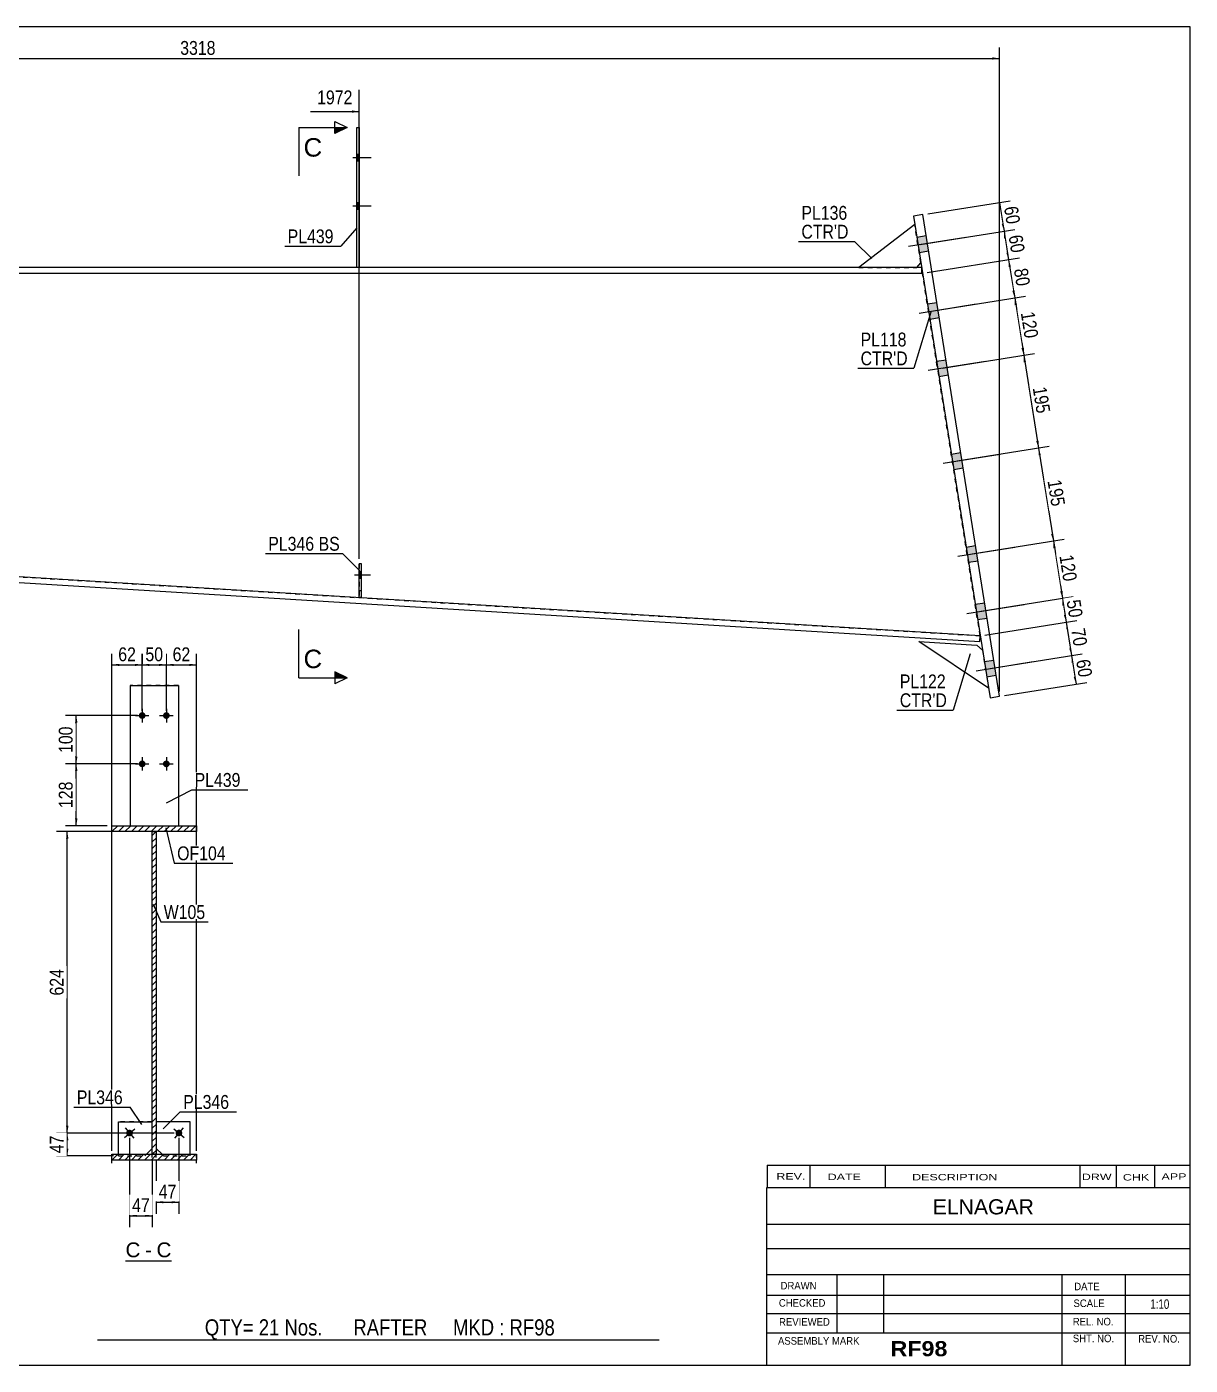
# Model space of a CAD drawing. Header units: millimetres. Extents: x -33 to 369, y -188 to 89.
# Drawn here: x 128.5 to 369.2, y -188.5 to 88.5 of the extents above; entities that cross this region are included whole.
import ezdxf

# ---------------------------------------------------------------- set-up
doc = ezdxf.new("R2010")
doc.units = ezdxf.units.MM
doc.linetypes.add('DXK_LINE_DOT1', pattern=[1.8814, 0.9407, -0.9407])
doc.linetypes.add('DXK_LINE_DOT2', pattern=[3.9198, 1.9599, -1.9599])
doc.styles.add('Arial', font='ARIAL.TTF', dxfattribs={"height": 0.2})
doc.styles.add('Arial Bold', font='ARIALBD.TTF', dxfattribs={"height": 0.2})
doc.styles.add('Arial Narrow', font='ARIALN.TTF', dxfattribs={"height": 0.2})

# ---------------------------------------------------------------- blocks, each defined once
blk = doc.blocks.new('Unknown-623643789-5557')
at = {"color": 5, "linetype": 'Continuous'}
for p, q in [((369.2, 88.54), (-30.8, 88.54)), ((-30.8, 88.54), (-30.8, -188.46)), ((369.2, -188.46), (369.2, 88.54)), ((-30.8, -188.46), (369.2, -188.46))]:
    blk.add_line(p, q, dxfattribs=at)
at = {"color": 174, "linetype": 'Continuous', "style": 'Arial'}
blk.add_text('Tekla structures', height=1.9102, rotation=90, dxfattribs=at).set_placement((-31.3, -187.96))
blk = doc.blocks.new('Unknown-623643789-15 - 3651')
at = {"color": 7, "linetype": 'Continuous'}
blk.add_line((148.9, -166.86), (158.41, -166.86), dxfattribs=at)
at = {"color": 0, "linetype": 'Continuous'}
blk.add_wipeout([(151.98, -166.11), (151.98, -162.91), (148.9, -162.91), (148.9, -166.11)], dxfattribs=at)
blk.add_wipeout([(154.36, -166.11), (154.36, -162.91), (152.94, -162.91), (152.94, -166.11)], dxfattribs=at)
at = {"color": 96, "linetype": 'Continuous', "style": 'Arial'}
blk.add_text('C', height=3.06, dxfattribs=at).set_placement((148.9, -166.11))
at = {"color": 0, "linetype": 'Continuous'}
blk.add_wipeout([(158.41, -166.11), (158.41, -162.91), (155.32, -162.91), (155.32, -166.11)], dxfattribs=at)
at = {"color": 96, "linetype": 'Continuous', "style": 'Arial'}
for s, p in [('C', (155.32, -166.11)), ('-', (152.94, -166.11))]:
    blk.add_text(s, height=3.06, dxfattribs=at).set_placement(p)
blk = doc.blocks.new('Part-623643789-3483 - 3459')
at = {"color": 2, "linetype": 'Continuous'}
for p, q in [((327.46, -48.37), (313.08, -38.65)), ((313.08, -38.65), (325.05, -39.42)), ((325.05, -39.42), (326.21, -40.47))]:
    blk.add_line(p, q, dxfattribs=at)
at = {"color": 7, "linetype": 'DXK_LINE_DOT1'}
blk.add_line((326.21, -40.47), (327.46, -48.37), dxfattribs=at)
blk = doc.blocks.new('Part-623643789-3475 - 3459')
at = {"color": 2, "linetype": 'Continuous'}
for p, q in [((0.07, -17.5), (0, -18.7)), ((0, -18.7), (325.66, -38.7)), ((325.74, -37.5), (0.07, -17.5)), ((325.66, -38.7), (325.74, -37.5))]:
    blk.add_line(p, q, dxfattribs=at)
at = {"color": 7, "linetype": 'DXK_LINE_DOT1'}
blk.add_line((0, -18.7), (0, -18.7), dxfattribs=at)
blk = doc.blocks.new('Part-623643789-3476 - 3459')
at = {"color": 2, "linetype": 'Continuous'}
for p, q in [((313.62, 38.7), (0, 38.7)), ((313.62, 37.5), (0, 37.5)), ((313.62, 38.7), (313.62, 37.5))]:
    blk.add_line(p, q, dxfattribs=at)
at = {"color": 7, "linetype": 'DXK_LINE_DOT1'}
blk.add_line((0, 38.7), (0, 37.5), dxfattribs=at)
blk = doc.blocks.new('Part-623643789-3477 - 3459')
at = {"color": 2, "linetype": 'Continuous'}
for p, q in [((313.9, 49.67), (311.92, 49.35)), ((311.92, 49.35), (327.78, -50.34)), ((329.75, -50.02), (313.9, 49.67)), ((327.78, -50.34), (329.75, -50.02))]:
    blk.add_line(p, q, dxfattribs=at)
blk = doc.blocks.new('Part-623643789-3482 - 3459')
at = {"color": 2, "linetype": 'Continuous'}
for p, q in [((312.2, 47.59), (300.62, 38.7)), ((312.62, 38.7), (313.46, 39.69))]:
    blk.add_line(p, q, dxfattribs=at)
at = {"color": 7, "linetype": 'DXK_LINE_DOT1'}
for p, q in [((313.46, 39.69), (312.2, 47.59)), ((300.62, 38.7), (312.62, 38.7))]:
    blk.add_line(p, q, dxfattribs=at)
blk = doc.blocks.new('Part-623643789-3491 - 3459')
at = {"color": 2, "linetype": 'Continuous'}
for p, q in [((196.74, 38.7), (196.74, 67.7)), ((196.74, 67.7), (197.24, 67.7)), ((197.24, 67.7), (197.24, 38.7))]:
    blk.add_line(p, q, dxfattribs=at)
at = {"color": 7, "linetype": 'DXK_LINE_DOT1'}
blk.add_line((197.24, 38.7), (196.74, 38.7), dxfattribs=at)
blk = doc.blocks.new('Part-623643789-3492 - 3459')
at = {"color": 2, "linetype": 'Continuous'}
for p, q in [((197.24, -29.6), (197.24, -22.6)), ((197.74, -22.6), (197.24, -22.6)), ((197.74, -29.6), (197.74, -22.6)), ((197.74, -29.6), (197.24, -29.6))]:
    blk.add_line(p, q, dxfattribs=at)
at = {"color": 7, "linetype": 'DXK_LINE_DOT1'}
blk.add_line((197.24, -28.1), (197.74, -28.1), dxfattribs=at)
blk = doc.blocks.new('Part-623643789-3495 - 3459')
at = {"color": 7, "linetype": 'DXK_LINE_DOT1'}
for p, q in [((197.24, -22.6), (197.24, -29.6)), ((197.74, -22.6), (197.24, -22.6)), ((197.74, -29.6), (197.74, -22.6)), ((197.24, -29.6), (197.74, -29.6))]:
    blk.add_line(p, q, dxfattribs=at)
blk = doc.blocks.new('Part-623643789-3499 - 3459')
at = {"color": 7, "linetype": 'DXK_LINE_DOT1'}
for p, q in [((0, 37.5), (0, -17.5)), ((313.62, 37.5), (0, 37.5)), ((325.74, -37.5), (313.81, 37.5)), ((0, -17.5), (325.74, -37.5))]:
    blk.add_line(p, q, dxfattribs=at)
at = {"color": 2, "linetype": 'Continuous'}
for p, q in [((313.81, 37.5), (313.62, 37.5)), ((0, -17.5), (0.07, -17.5))]:
    blk.add_line(p, q, dxfattribs=at)
blk = doc.blocks.new('Bolt-623643789-3500 - 3459')
at = {"linetype": 'Continuous'}
for points in [[(312.62, 45.01), (313.12, 41.85), (315.09, 42.16), (314.59, 45.32)], [(312.62, 45.01), (313.12, 41.85), (315.09, 42.16), (314.59, 45.32)], [(314.81, 31.18), (315.32, 28.02), (317.29, 28.34), (316.79, 31.5)], [(314.81, 31.18), (315.32, 28.02), (317.29, 28.34), (316.79, 31.5)], [(316.7, 19.33), (317.2, 16.17), (319.18, 16.48), (318.67, 19.64)], [(316.7, 19.33), (317.2, 16.17), (319.18, 16.48), (318.67, 19.64)], [(319.76, 0.1), (320.26, -3.06), (322.23, -2.75), (321.73, 0.42)], [(319.76, 0.1), (320.26, -3.06), (322.23, -2.75), (321.73, 0.42)], [(322.81, -19.13), (323.32, -22.29), (325.29, -21.97), (324.79, -18.81)], [(322.81, -19.13), (323.32, -22.29), (325.29, -21.97), (324.79, -18.81)], [(324.7, -30.98), (325.2, -34.14), (327.18, -33.83), (326.67, -30.67)], [(324.7, -30.98), (325.2, -34.14), (327.18, -33.83), (326.67, -30.67)], [(326.58, -42.83), (327.08, -45.99), (329.06, -45.68), (328.56, -42.52)], [(326.58, -42.83), (327.08, -45.99), (329.06, -45.68), (328.56, -42.52)]]:
    blk.add_hatch(color=3, dxfattribs=at).paths.add_polyline_path(points)
at = {"color": 3, "linetype": 'Continuous'}
for p, q in [((310.92, 43.12), (322.74, 45)), ((310.92, 43.12), (322.74, 45)), ((312.62, 45.01), (314.59, 45.32)), ((312.62, 45.01), (314.59, 45.32)), ((313.12, 41.85), (315.09, 42.16)), ((313.12, 41.85), (315.09, 42.16)), ((313.11, 29.29), (324.94, 31.17)), ((313.11, 29.29), (324.94, 31.17)), ((314.81, 31.18), (316.79, 31.5)), ((314.81, 31.18), (316.79, 31.5)), ((315.32, 28.02), (317.29, 28.34)), ((315.32, 28.02), (317.29, 28.34)), ((316.7, 19.33), (318.67, 19.64)), ((316.7, 19.33), (318.67, 19.64)), ((315, 17.44), (326.83, 19.32)), ((315, 17.44), (326.83, 19.32)), ((317.2, 16.17), (319.18, 16.48)), ((317.2, 16.17), (319.18, 16.48)), ((318.06, -1.79), (329.88, 0.09)), ((318.06, -1.79), (329.88, 0.09)), ((319.76, 0.1), (321.73, 0.42)), ((319.76, 0.1), (321.73, 0.42)), ((320.26, -3.06), (322.23, -2.75)), ((320.26, -3.06), (322.23, -2.75)), ((321.11, -21.02), (332.94, -19.14)), ((321.11, -21.02), (332.94, -19.14)), ((322.81, -19.13), (324.79, -18.81)), ((322.81, -19.13), (324.79, -18.81)), ((323.32, -22.29), (325.29, -21.97)), ((323.32, -22.29), (325.29, -21.97)), ((323, -32.87), (334.83, -30.99)), ((323, -32.87), (334.83, -30.99)), ((324.7, -30.98), (326.67, -30.67)), ((324.7, -30.98), (326.67, -30.67)), ((325.2, -34.14), (327.18, -33.83)), ((325.2, -34.14), (327.18, -33.83)), ((324.88, -44.72), (336.71, -42.84)), ((324.88, -44.72), (336.71, -42.84)), ((326.58, -42.83), (328.56, -42.52)), ((326.58, -42.83), (328.56, -42.52)), ((327.08, -45.99), (329.06, -45.68)), ((327.08, -45.99), (329.06, -45.68))]:
    blk.add_line(p, q, dxfattribs=at)
blk = doc.blocks.new('Bolt-623643789-3508 - 3459')
at = {"linetype": 'Continuous'}
for points in [[(197.24, 60.8), (197.24, 62.2), (196.74, 62.2), (196.74, 60.8)], [(197.24, 60.8), (197.24, 62.2), (196.74, 62.2), (196.74, 60.8)], [(197.24, 50.8), (197.24, 52.2), (196.74, 52.2), (196.74, 50.8)], [(197.24, 50.8), (197.24, 52.2), (196.74, 52.2), (196.74, 50.8)]]:
    blk.add_hatch(color=3, dxfattribs=at).paths.add_polyline_path(points)
at = {"color": 3, "linetype": 'Continuous'}
for p, q in [((195.94, 61.5), (199.74, 61.5)), ((195.94, 61.5), (199.74, 61.5)), ((196.74, 62.2), (197.24, 62.2)), ((196.74, 62.2), (197.24, 62.2)), ((196.74, 60.8), (197.24, 60.8)), ((196.74, 60.8), (197.24, 60.8)), ((195.94, 51.5), (199.74, 51.5)), ((195.94, 51.5), (199.74, 51.5)), ((196.74, 52.2), (197.24, 52.2)), ((196.74, 52.2), (197.24, 52.2)), ((196.74, 50.8), (197.24, 50.8)), ((196.74, 50.8), (197.24, 50.8))]:
    blk.add_line(p, q, dxfattribs=at)
blk = doc.blocks.new('Bolt-623643789-3509 - 3459')
at = {"linetype": 'Continuous'}
blk.add_hatch(color=3, dxfattribs=at).paths.add_polyline_path([(197.74, -25.6), (197.74, -24.2), (197.24, -24.2), (197.24, -25.6)])
at = {"color": 3, "linetype": 'Continuous'}
for p, q in [((196.29, -24.9), (199.59, -24.9)), ((197.24, -24.2), (197.74, -24.2)), ((197.24, -25.6), (197.74, -25.6))]:
    blk.add_line(p, q, dxfattribs=at)
blk = doc.blocks.new('Bolt-623643789-3512 - 3459')
at = {"color": 3, "linetype": 'DXK_LINE_DOT2'}
for p, q in [((196.29, -24.9), (199.59, -24.9)), ((197.24, -24.2), (197.74, -24.2)), ((197.24, -25.6), (197.74, -25.6))]:
    blk.add_line(p, q, dxfattribs=at)
blk = doc.blocks.new('Bolt-623643789-3685 - 3651')
at = {"linetype": 'Continuous'}
for points in [[(153.05, -54.01, -1), (151.65, -54.01, -1)], [(158.05, -54.01, -1), (156.65, -54.01, -1)], [(153.05, -64.01, -1), (151.65, -64.01, -1)], [(158.05, -64.01, -1), (156.65, -64.01, -1)]]:
    blk.add_hatch(color=3, dxfattribs=at).paths.add_polyline_path(points)
at = {"color": 3, "linetype": 'Continuous'}
for p, q in [((152.35, -52.61), (152.35, -55.41)), ((157.35, -52.61), (157.35, -55.41)), ((150.95, -54.01), (153.75, -54.01)), ((155.95, -54.01), (158.75, -54.01)), ((152.35, -62.61), (152.35, -65.41)), ((157.35, -62.61), (157.35, -65.41)), ((150.95, -64.01), (153.75, -64.01)), ((155.95, -64.01), (158.75, -64.01))]:
    blk.add_line(p, q, dxfattribs=at)
blk = doc.blocks.new('Part-623643789-3669 - 3651')
at = {"color": 2, "linetype": 'Continuous'}
for p, q in [((162.28, -138.11), (155.28, -138.11)), ((155.28, -138.11), (155.28, -143.61)), ((162.28, -144.81), (162.28, -138.11)), ((156.48, -144.81), (155.28, -143.61))]:
    blk.add_line(p, q, dxfattribs=at)
at = {"color": 7, "linetype": 'DXK_LINE_DOT1'}
for p, q in [((162.28, -138.11), (155.28, -138.11)), ((156.78, -145.11), (156.48, -144.81)), ((156.78, -145.11), (162.28, -145.11)), ((162.28, -145.11), (162.28, -144.81))]:
    blk.add_line(p, q, dxfattribs=at)
blk = doc.blocks.new('Part-623643789-3653 - 3651')
at = {"linetype": 'Continuous'}
h = blk.add_hatch(dxfattribs=at)
h.set_pattern_fill('', scale=0.3, style=0, pattern_type=0)
h.set_pattern_definition([(45, (146.0994, -78.0118), (-0.67352, 0.67352), [])])
h.paths.add_polyline_path([(146.1, -76.81), (146.1, -78.01), (163.6, -78.01), (163.6, -76.81)])
at = {"color": 2, "linetype": 'Continuous'}
for p, q in [((146.1, -78.01), (146.1, -76.81)), ((146.1, -76.81), (163.6, -76.81)), ((163.6, -76.81), (163.6, -78.01)), ((163.6, -78.01), (146.1, -78.01))]:
    blk.add_line(p, q, dxfattribs=at)
blk = doc.blocks.new('Part-623643789-3676 - 3651')
at = {"linetype": 'Continuous'}
h = blk.add_hatch(dxfattribs=at)
h.set_pattern_fill('', scale=0.3, style=0, pattern_type=0)
h.set_pattern_definition([(45, (154.4494, -144.8136), (-0.673519, 0.673519), [])])
h.paths.add_polyline_path([(154.45, -78.01), (154.45, -144.81), (155.25, -144.81), (155.25, -78.01)])
at = {"color": 2, "linetype": 'Continuous'}
for p, q in [((154.45, -144.81), (154.45, -78.01)), ((154.45, -78.01), (155.25, -78.01)), ((155.25, -78.01), (155.25, -144.81)), ((155.25, -144.81), (154.45, -144.81))]:
    blk.add_line(p, q, dxfattribs=at)
at = {"color": 7, "linetype": 'DXK_LINE_DOT1'}
for p, q in [((154.45, -145.44), (154.45, -144.81)), ((155.25, -145.44), (155.25, -144.81))]:
    blk.add_line(p, q, dxfattribs=at)
blk = doc.blocks.new('Part-623643789-3668 - 3651')
at = {"color": 2, "linetype": 'Continuous'}
for p, q in [((149.85, -47.81), (149.85, -76.81)), ((149.85, -47.81), (159.85, -47.81)), ((159.85, -47.81), (159.85, -76.81))]:
    blk.add_line(p, q, dxfattribs=at)
at = {"color": 7, "linetype": 'DXK_LINE_DOT1'}
for p, q in [((159.85, -47.81), (149.85, -47.81)), ((149.85, -76.81), (159.85, -76.81))]:
    blk.add_line(p, q, dxfattribs=at)
blk = doc.blocks.new('Part-623643789-3652 - 3651')
at = {"linetype": 'Continuous'}
h = blk.add_hatch(dxfattribs=at)
h.set_pattern_fill('', scale=0.3, style=0, pattern_type=0)
h.set_pattern_definition([(45, (146.0994, -146.01605), (-0.67352, 0.67352), [])])
h.paths.add_polyline_path([(146.1, -144.81), (146.1, -146.02), (163.6, -146.02), (163.6, -144.81)])
at = {"color": 7, "linetype": 'DXK_LINE_DOT1'}
for p, q in [((146.1, -145.44), (146.1, -144.81)), ((163.6, -145.44), (163.6, -144.81))]:
    blk.add_line(p, q, dxfattribs=at)
at = {"color": 2, "linetype": 'Continuous'}
for p, q in [((146.1, -146.02), (146.1, -144.81)), ((146.1, -144.81), (163.6, -144.81)), ((146.1, -146.64), (146.1, -146.02)), ((163.6, -146.02), (146.1, -146.02)), ((163.6, -144.81), (163.6, -146.02)), ((163.6, -146.64), (163.6, -146.02))]:
    blk.add_line(p, q, dxfattribs=at)
blk = doc.blocks.new('Part-623643789-3672 - 3651')
at = {"color": 2, "linetype": 'Continuous'}
for p, q in [((147.42, -138.11), (154.42, -138.11)), ((147.42, -144.81), (147.42, -138.11)), ((154.42, -143.61), (154.42, -138.11)), ((153.22, -144.81), (154.42, -143.61))]:
    blk.add_line(p, q, dxfattribs=at)
at = {"color": 7, "linetype": 'DXK_LINE_DOT1'}
for p, q in [((154.42, -138.11), (147.42, -138.11)), ((147.42, -145.11), (147.42, -144.81)), ((147.42, -145.11), (152.92, -145.11)), ((152.92, -145.11), (153.22, -144.81))]:
    blk.add_line(p, q, dxfattribs=at)
blk = doc.blocks.new('Bolt-623643789-3686 - 3651')
at = {"linetype": 'Continuous'}
blk.add_hatch(color=3, dxfattribs=at).paths.add_polyline_path([(160.49, -140.85, -1), (159.41, -139.97, -1)])
at = {"color": 3, "linetype": 'Continuous'}
for p, q in [((158.87, -139.52), (161.03, -141.3)), ((160.84, -139.33), (159.06, -141.49))]:
    blk.add_line(p, q, dxfattribs=at)
blk = doc.blocks.new('Bolt-623643789-3689 - 3651')
at = {"linetype": 'Continuous'}
blk.add_hatch(color=3, dxfattribs=at).paths.add_polyline_path([(150.29, -139.97, -1), (149.21, -140.85, -1)])
at = {"color": 3, "linetype": 'Continuous'}
for p, q in [((148.67, -141.3), (150.83, -139.52)), ((148.86, -139.33), (150.64, -141.49))]:
    blk.add_line(p, q, dxfattribs=at)
blk = doc.blocks.new('StraightDimension-623643789-7862 - 3459')
at = {"linetype": 'Continuous'}
for points in [[(334.75, 19.06), (334.76, 20.58), (335.25, 19.14)], [(337.83, 2.87), (337.82, 1.35), (337.34, 2.8)]]:
    blk.add_hatch(color=7, dxfattribs=at).paths.add_polyline_path(points)
at = {"color": 7, "linetype": 'Continuous'}
for p, q in [((317.94, 17.91), (336.99, 20.94)), ((334.76, 20.58), (337.82, 1.35)), ((320.99, -1.32), (340.04, 1.71))]:
    blk.add_line(p, q, dxfattribs=at)
at = {"color": 0}
blk.add_wipeout([(336.97, 7.69), (341.11, 8.35), (340.06, 14.95), (335.92, 14.29)], dxfattribs=at)
at = {"color": 3, "style": 'Arial Narrow'}
blk.add_text('195', height=2.863, rotation=-80.9647, dxfattribs=at).set_placement((336.6, 13.79))
blk = doc.blocks.new('StraightDimension-623643789-7861 - 3459')
at = {"linetype": 'Continuous'}
for points in [[(337.81, -0.17), (337.82, 1.35), (338.3, -0.09)], [(340.89, -16.36), (340.88, -17.88), (340.4, -16.43)]]:
    blk.add_hatch(color=7, dxfattribs=at).paths.add_polyline_path(points)
at = {"color": 7, "linetype": 'Continuous'}
for p, q in [((320.99, -1.32), (340.04, 1.71)), ((337.82, 1.35), (340.88, -17.88)), ((324.05, -20.55), (343.1, -17.52))]:
    blk.add_line(p, q, dxfattribs=at)
at = {"color": 0}
blk.add_wipeout([(340.02, -11.54), (344.17, -10.88), (343.12, -4.28), (338.97, -4.94)], dxfattribs=at)
at = {"color": 3, "style": 'Arial Narrow'}
blk.add_text('195', height=2.863, rotation=-80.9647, dxfattribs=at).set_placement((339.66, -5.44))
blk = doc.blocks.new('StraightDimension-623643789-7860 - 3459')
at = {"linetype": 'Continuous'}
for points in [[(340.87, -19.4), (340.88, -17.88), (341.36, -19.32)], [(342.78, -28.21), (342.76, -29.73), (342.28, -28.28)]]:
    blk.add_hatch(color=7, dxfattribs=at).paths.add_polyline_path(points)
at = {"color": 7, "linetype": 'Continuous'}
for p, q in [((324.05, -20.55), (343.1, -17.52)), ((340.88, -17.88), (342.76, -29.73)), ((325.94, -32.4), (344.99, -29.37))]:
    blk.add_line(p, q, dxfattribs=at)
at = {"color": 0}
blk.add_wipeout([(342.49, -27.08), (346.64, -26.42), (345.59, -19.82), (341.44, -20.48)], dxfattribs=at)
at = {"color": 3, "style": 'Arial Narrow'}
blk.add_text('120', height=2.863, rotation=-80.9647, dxfattribs=at).set_placement((342.13, -20.98))
blk = doc.blocks.new('StraightDimension-623643789-7865 - 3459')
at = {"linetype": 'Continuous'}
for points in [[(330.67, 44.74), (330.68, 46.26), (331.16, 44.82)], [(331.63, 41.86), (331.62, 40.33), (331.14, 41.78)]]:
    blk.add_hatch(color=7, dxfattribs=at).paths.add_polyline_path(points)
at = {"color": 7, "linetype": 'Continuous'}
for p, q in [((313.31, 43.5), (332.9, 46.61)), ((330.68, 46.26), (331.62, 40.33)), ((314.8, 37.66), (333.85, 40.69))]:
    blk.add_line(p, q, dxfattribs=at)
at = {"color": 0}
blk.add_wipeout([(331.68, 40.92), (335.83, 41.58), (335.07, 46.38), (330.92, 45.72)], dxfattribs=at)
at = {"color": 3, "style": 'Arial Narrow'}
blk.add_text('60', height=2.863, rotation=-80.9647, dxfattribs=at).set_placement((331.61, 45.22))
blk = doc.blocks.new('StraightDimension-623643789-7866 - 3459')
at = {"linetype": 'Continuous'}
for points in [[(329.73, 50.67), (329.74, 52.19), (330.22, 50.74)], [(330.69, 47.78), (330.68, 46.26), (330.2, 47.7)]]:
    blk.add_hatch(color=7, dxfattribs=at).paths.add_polyline_path(points)
at = {"color": 7, "linetype": 'Continuous'}
for p, q in [((314.89, 49.82), (331.96, 52.54)), ((329.74, 52.19), (330.68, 46.26)), ((313.31, 43.5), (332.9, 46.61))]:
    blk.add_line(p, q, dxfattribs=at)
at = {"color": 0}
blk.add_wipeout([(330.74, 46.85), (334.89, 47.51), (334.12, 52.3), (329.98, 51.64)], dxfattribs=at)
at = {"color": 3, "style": 'Arial Narrow'}
blk.add_text('60', height=2.863, rotation=-80.9647, dxfattribs=at).set_placement((330.66, 51.15))
blk = doc.blocks.new('StraightDimension-623643789-6870 - 3459')
at = {"linetype": 'Continuous'}
for points in [[(-0.5, 81.73), (-2, 81.98), (-0.5, 82.23)], [(328.25, 82.23), (329.75, 81.98), (328.25, 81.73)]]:
    blk.add_hatch(color=7, dxfattribs=at).paths.add_polyline_path(points)
at = {"color": 7, "linetype": 'Continuous'}
for p, q in [((-2, 48.5), (-2, 84.23)), ((329.75, -49.02), (329.75, 84.23)), ((-2, 81.98), (329.75, 81.98))]:
    blk.add_line(p, q, dxfattribs=at)
at = {"color": 0}
blk.add_wipeout([(168.13, 82.13), (168.13, 86.33), (159.62, 86.33), (159.62, 82.13)], dxfattribs=at)
at = {"color": 3, "style": 'Arial Narrow'}
blk.add_text('3318', height=2.863, dxfattribs=at).set_placement((160.22, 82.73))
blk = doc.blocks.new('StraightDimension-623643789-6888 - 3459')
at = {"linetype": 'Continuous'}
blk.add_hatch(color=7, dxfattribs=at).paths.add_polyline_path([(195.74, 71.24), (197.24, 70.99), (195.74, 70.74)])
at = {"color": 7, "linetype": 'Continuous'}
for p, q in [((197.24, -21.6), (197.24, 75.49)), ((187.17, 70.99), (197.24, 70.99))]:
    blk.add_line(p, q, dxfattribs=at)
at = {"color": 0}
blk.add_wipeout([(196.46, 71.89), (196.46, 76.09), (187.95, 76.09), (187.95, 71.89)], dxfattribs=at)
at = {"color": 3, "style": 'Arial Narrow'}
blk.add_text('1972', height=2.863, dxfattribs=at).set_placement((188.55, 72.49))
blk = doc.blocks.new('StraightDimension-623643789-7863 - 3459')
at = {"linetype": 'Continuous'}
for points in [[(332.87, 30.91), (332.88, 32.43), (333.36, 30.99)], [(334.78, 22.1), (334.76, 20.58), (334.28, 22.03)]]:
    blk.add_hatch(color=7, dxfattribs=at).paths.add_polyline_path(points)
at = {"color": 7, "linetype": 'Continuous'}
for p, q in [((316.05, 29.76), (335.1, 32.79)), ((332.88, 32.43), (334.76, 20.58)), ((317.94, 17.91), (336.99, 20.94))]:
    blk.add_line(p, q, dxfattribs=at)
at = {"color": 0}
blk.add_wipeout([(334.49, 23.23), (338.64, 23.89), (337.59, 30.49), (333.45, 29.83)], dxfattribs=at)
at = {"color": 3, "style": 'Arial Narrow'}
blk.add_text('120', height=2.863, rotation=-80.9647, dxfattribs=at).set_placement((334.13, 29.33))
blk = doc.blocks.new('StraightDimension-623643789-7858 - 3459')
at = {"linetype": 'Continuous'}
for points in [[(343.54, -36.19), (343.55, -34.67), (344.03, -36.11)], [(344.66, -40.06), (344.65, -41.59), (344.17, -40.14)]]:
    blk.add_hatch(color=7, dxfattribs=at).paths.add_polyline_path(points)
at = {"color": 7, "linetype": 'Continuous'}
for p, q in [((326.72, -37.35), (345.77, -34.32)), ((343.55, -34.67), (344.65, -41.59)), ((327.82, -44.26), (346.87, -41.23))]:
    blk.add_line(p, q, dxfattribs=at)
at = {"color": 0}
blk.add_wipeout([(344.63, -40.5), (348.78, -39.84), (348.01, -35.05), (343.87, -35.71)], dxfattribs=at)
at = {"color": 3, "style": 'Arial Narrow'}
blk.add_text('70', height=2.863, rotation=-80.9647, dxfattribs=at).set_placement((344.55, -36.2))
blk = doc.blocks.new('StraightDimension-623643789-7857 - 3459')
at = {"linetype": 'Continuous'}
for points in [[(344.64, -43.11), (344.65, -41.59), (345.13, -43.03)], [(345.6, -45.98), (345.59, -47.5), (345.11, -46.06)]]:
    blk.add_hatch(color=7, dxfattribs=at).paths.add_polyline_path(points)
at = {"color": 7, "linetype": 'Continuous'}
for p, q in [((327.82, -44.26), (346.87, -41.23)), ((344.65, -41.59), (345.59, -47.5)), ((330.74, -49.87), (347.81, -47.15))]:
    blk.add_line(p, q, dxfattribs=at)
at = {"color": 0}
blk.add_wipeout([(345.65, -46.92), (349.8, -46.26), (349.03, -41.46), (344.89, -42.12)], dxfattribs=at)
at = {"color": 3, "style": 'Arial Narrow'}
blk.add_text('60', height=2.863, rotation=-80.9647, dxfattribs=at).set_placement((345.57, -42.62))
blk = doc.blocks.new('StraightDimension-623643789-7859 - 3459')
at = {"linetype": 'Continuous'}
for points in [[(342.75, -31.25), (342.76, -29.73), (343.25, -31.17)], [(343.56, -33.15), (343.55, -34.67), (343.07, -33.23)]]:
    blk.add_hatch(color=7, dxfattribs=at).paths.add_polyline_path(points)
at = {"color": 7, "linetype": 'Continuous'}
for p, q in [((325.94, -32.4), (344.99, -29.37)), ((342.76, -29.73), (343.55, -34.67)), ((326.72, -37.35), (345.77, -34.32))]:
    blk.add_line(p, q, dxfattribs=at)
at = {"color": 0}
blk.add_wipeout([(343.69, -34.57), (347.83, -33.91), (347.07, -29.12), (342.92, -29.78)], dxfattribs=at)
at = {"color": 3, "style": 'Arial Narrow'}
blk.add_text('50', height=2.863, rotation=-80.9647, dxfattribs=at).set_placement((343.61, -30.28))
blk = doc.blocks.new('StraightDimension-623643789-7864 - 3459')
at = {"linetype": 'Continuous'}
for points in [[(331.61, 38.81), (331.62, 40.33), (332.11, 38.89)], [(332.89, 33.95), (332.88, 32.43), (332.4, 33.88)]]:
    blk.add_hatch(color=7, dxfattribs=at).paths.add_polyline_path(points)
at = {"color": 7, "linetype": 'Continuous'}
for p, q in [((314.8, 37.66), (333.85, 40.69)), ((331.62, 40.33), (332.88, 32.43)), ((316.05, 29.76), (335.1, 32.79))]:
    blk.add_line(p, q, dxfattribs=at)
at = {"color": 0}
blk.add_wipeout([(332.78, 34.01), (336.93, 34.67), (336.17, 39.47), (332.02, 38.81)], dxfattribs=at)
at = {"color": 3, "style": 'Arial Narrow'}
blk.add_text('80', height=2.863, rotation=-80.9647, dxfattribs=at).set_placement((332.71, 38.31))
blk = doc.blocks.new('StraightDimension-623643789-5757 - 3651')
at = {"linetype": 'Continuous'}
for points in [[(136.6, -79.51), (136.85, -78.01), (137.1, -79.51)], [(137.1, -138.91), (136.85, -140.41), (136.6, -138.91)]]:
    blk.add_hatch(color=7, dxfattribs=at).paths.add_polyline_path(points)
at = {"color": 7, "linetype": 'Continuous'}
for p, q in [((153.45, -78.01), (134.6, -78.01)), ((136.85, -140.41), (136.85, -78.01)), ((158.95, -140.41), (134.6, -140.41))]:
    blk.add_line(p, q, dxfattribs=at)
at = {"color": 0}
blk.add_wipeout([(136.7, -105.87), (132.5, -105.87), (132.5, -112.55), (136.7, -112.55)], dxfattribs=at)
at = {"color": 3, "style": 'Arial Narrow'}
blk.add_text('624', height=2.863, rotation=90.0002, dxfattribs=at).set_placement((136.1, -111.95))
blk = doc.blocks.new('StraightDimension-623643789-5758 - 3651')
at = {"linetype": 'Continuous'}
for points in [[(136.6, -141.91), (136.85, -140.41), (137.1, -141.91)], [(137.1, -143.61), (136.85, -145.11), (136.6, -143.61)]]:
    blk.add_hatch(color=7, dxfattribs=at).paths.add_polyline_path(points)
at = {"color": 7, "linetype": 'Continuous'}
for p, q in [((158.95, -140.41), (134.6, -140.41)), ((136.85, -145.11), (136.85, -140.41)), ((146.42, -145.11), (134.6, -145.11))]:
    blk.add_line(p, q, dxfattribs=at)
at = {"color": 0}
blk.add_wipeout([(136.7, -140.33), (132.5, -140.33), (132.5, -145.19), (136.7, -145.19)], dxfattribs=at)
at = {"color": 3, "style": 'Arial Narrow'}
blk.add_text('47', height=2.863, rotation=90.0002, dxfattribs=at).set_placement((136.1, -144.59))
blk = doc.blocks.new('StraightDimension-623643789-4028 - 3651')
at = {"linetype": 'Continuous'}
for points in [[(156.75, -154.96), (155.25, -154.71), (156.75, -154.46)], [(158.45, -154.46), (159.95, -154.71), (158.45, -154.96)]]:
    blk.add_hatch(color=7, dxfattribs=at).paths.add_polyline_path(points)
at = {"color": 7, "linetype": 'Continuous'}
for p, q in [((159.95, -141.41), (159.95, -157.11)), ((155.25, -146.12), (155.25, -157.11)), ((155.25, -154.71), (159.95, -154.71))]:
    blk.add_line(p, q, dxfattribs=at)
at = {"color": 0}
blk.add_wipeout([(160.03, -154.56), (160.03, -150.36), (155.17, -150.36), (155.17, -154.56)], dxfattribs=at)
at = {"color": 3, "style": 'Arial Narrow'}
blk.add_text('47', height=2.863, dxfattribs=at).set_placement((155.77, -153.96))
blk = doc.blocks.new('StraightDimension-623643789-4033 - 3651')
at = {"linetype": 'Continuous'}
for points in [[(151.25, -157.76), (149.75, -157.51), (151.25, -157.26)], [(152.95, -157.26), (154.45, -157.51), (152.95, -157.76)]]:
    blk.add_hatch(color=7, dxfattribs=at).paths.add_polyline_path(points)
at = {"color": 7, "linetype": 'Continuous'}
for p, q in [((149.75, -141.41), (149.75, -159.91)), ((154.45, -146.12), (154.45, -159.91)), ((149.75, -157.51), (154.45, -157.51))]:
    blk.add_line(p, q, dxfattribs=at)
at = {"color": 0}
blk.add_wipeout([(154.53, -157.36), (154.53, -153.16), (149.67, -153.16), (149.67, -157.36)], dxfattribs=at)
at = {"color": 3, "style": 'Arial Narrow'}
blk.add_text('47', height=2.863, dxfattribs=at).set_placement((150.27, -156.76))
blk = doc.blocks.new('StraightDimension-623643789-4038 - 3651')
at = {"linetype": 'Continuous'}
for points in [[(158.85, -43.76), (157.35, -43.51), (158.85, -43.26)], [(162.1, -43.26), (163.6, -43.51), (162.1, -43.76)]]:
    blk.add_hatch(color=7, dxfattribs=at).paths.add_polyline_path(points)
at = {"color": 7, "linetype": 'Continuous'}
for p, q in [((157.35, -53.01), (157.35, -41.26)), ((163.6, -144.12), (163.6, -41.26)), ((157.35, -43.51), (163.6, -43.51))]:
    blk.add_line(p, q, dxfattribs=at)
at = {"color": 0}
blk.add_wipeout([(162.9, -43.36), (162.9, -39.16), (158.05, -39.16), (158.05, -43.36)], dxfattribs=at)
at = {"color": 3, "style": 'Arial Narrow'}
blk.add_text('62', height=2.863, dxfattribs=at).set_placement((158.65, -42.76))
blk = doc.blocks.new('StraightDimension-623643789-4039 - 3651')
at = {"linetype": 'Continuous'}
for points in [[(153.85, -43.76), (152.35, -43.51), (153.85, -43.26)], [(155.85, -43.26), (157.35, -43.51), (155.85, -43.76)]]:
    blk.add_hatch(color=7, dxfattribs=at).paths.add_polyline_path(points)
at = {"color": 7, "linetype": 'Continuous'}
for p, q in [((152.35, -53.01), (152.35, -41.26)), ((157.35, -53.01), (157.35, -41.26)), ((152.35, -43.51), (157.35, -43.51))]:
    blk.add_line(p, q, dxfattribs=at)
at = {"color": 0}
blk.add_wipeout([(157.28, -43.36), (157.28, -39.16), (152.42, -39.16), (152.42, -43.36)], dxfattribs=at)
at = {"color": 3, "style": 'Arial Narrow'}
blk.add_text('50', height=2.863, dxfattribs=at).set_placement((153.02, -42.76))
blk = doc.blocks.new('StraightDimension-623643789-4040 - 3651')
at = {"linetype": 'Continuous'}
for points in [[(147.6, -43.76), (146.1, -43.51), (147.6, -43.26)], [(150.85, -43.26), (152.35, -43.51), (150.85, -43.76)]]:
    blk.add_hatch(color=7, dxfattribs=at).paths.add_polyline_path(points)
at = {"color": 7, "linetype": 'Continuous'}
for p, q in [((146.1, -144.12), (146.1, -41.26)), ((152.35, -53.01), (152.35, -41.26)), ((146.1, -43.51), (152.35, -43.51))]:
    blk.add_line(p, q, dxfattribs=at)
at = {"color": 0}
blk.add_wipeout([(151.65, -43.36), (151.65, -39.16), (146.8, -39.16), (146.8, -43.36)], dxfattribs=at)
at = {"color": 3, "style": 'Arial Narrow'}
blk.add_text('62', height=2.863, dxfattribs=at).set_placement((147.4, -42.76))
blk = doc.blocks.new('StraightDimension-623643789-5736 - 3651')
at = {"linetype": 'Continuous'}
for points in [[(138.46, -55.51), (138.71, -54.01), (138.96, -55.51)], [(138.96, -62.51), (138.71, -64.01), (138.46, -62.51)]]:
    blk.add_hatch(color=7, dxfattribs=at).paths.add_polyline_path(points)
at = {"color": 7, "linetype": 'Continuous'}
for p, q in [((151.35, -54.01), (136.46, -54.01)), ((138.71, -64.01), (138.71, -54.01)), ((151.35, -64.01), (136.46, -64.01))]:
    blk.add_line(p, q, dxfattribs=at)
at = {"color": 0}
blk.add_wipeout([(138.56, -55.67), (134.36, -55.67), (134.36, -62.35), (138.56, -62.35)], dxfattribs=at)
at = {"color": 3, "style": 'Arial Narrow'}
blk.add_text('100', height=2.863, rotation=90.0002, dxfattribs=at).set_placement((137.96, -61.75))
blk = doc.blocks.new('StraightDimension-623643789-5737 - 3651')
at = {"linetype": 'Continuous'}
for points in [[(138.46, -65.51), (138.71, -64.01), (138.96, -65.51)], [(138.96, -75.31), (138.71, -76.81), (138.46, -75.31)]]:
    blk.add_hatch(color=7, dxfattribs=at).paths.add_polyline_path(points)
at = {"color": 7, "linetype": 'Continuous'}
for p, q in [((151.35, -64.01), (136.46, -64.01)), ((138.71, -76.81), (138.71, -64.01)), ((145.1, -76.81), (136.46, -76.81))]:
    blk.add_line(p, q, dxfattribs=at)
at = {"color": 0}
blk.add_wipeout([(138.56, -67.07), (134.36, -67.07), (134.36, -73.75), (138.56, -73.75)], dxfattribs=at)
at = {"color": 3, "style": 'Arial Narrow'}
blk.add_text('128', height=2.863, rotation=90.0002, dxfattribs=at).set_placement((137.96, -73.15))
blk = doc.blocks.new('CBS_REVISION-623643789-7955')
at = {"color": 7, "linetype": 'Continuous'}
for p, q in [((281.69, -147.08), (369.19, -147.08)), ((281.69, -147.08), (281.69, -151.71)), ((290.49, -147.08), (290.49, -151.71)), ((306.08, -147.08), (306.08, -151.65)), ((346.34, -147.08), (346.34, -151.71)), ((353.88, -147.08), (353.88, -151.71)), ((361.83, -147.08), (361.83, -151.71)), ((281.69, -151.71), (369.19, -151.71))]:
    blk.add_line(p, q, dxfattribs=at)
at = {"color": 7, "style": 'Arial Narrow', "width": 1.7}
for s, height, p in [('REV.', 1.326, (283.56, -150.03)), ('DATE', 1.326, (294.18, -150.15)), ('DESCRIPTION', 1.3257, (311.66, -150.2)), ('DRW', 1.326, (346.77, -150.14)), ('CHK', 1.326, (355.26, -150.23)), ('APP', 1.326, (363.26, -150.08))]:
    blk.add_text(s, height=height, dxfattribs=at).set_placement(p)
blk = doc.blocks.new('CBS_CALLOFF-623643789-7953')
at = {"color": 7, "linetype": 'Continuous'}
blk.add_line((143.08, -183.19), (259.31, -183.21), dxfattribs=at)
at = {"color": 3, "linetype": 'Continuous', "style": 'Arial Narrow'}
blk.add_text('QTY= 21 Nos.      RAFTER     MKD : RF98', height=3.3405, dxfattribs=at).set_placement((165.31, -182.3))
blk = doc.blocks.new('CBS_NAME_BLOG-623643789-7954')
at = {"color": 7, "linetype": 'Continuous'}
for p, q in [((281.61, -151.71), (369.13, -151.71)), ((281.61, -188.42), (281.61, -151.71)), ((281.61, -159.24), (369.13, -159.24)), ((281.68, -164.3), (369.2, -164.3)), ((281.61, -169.67), (369.13, -169.67)), ((296.13, -181.78), (296.13, -169.68)), ((305.82, -181.75), (305.82, -169.68)), ((342.73, -188.42), (342.73, -169.69)), ((355.78, -188.42), (355.78, -169.68)), ((281.62, -173.97), (369.2, -173.95)), ((281.61, -177.72), (369.13, -177.72)), ((281.61, -181.76), (369.13, -181.76)), ((281.61, -188.46), (369.2, -188.46))]:
    blk.add_line(p, q, dxfattribs=at)
at = {"color": 3, "linetype": 'Continuous', "style": 'Arial'}
blk.add_text('ELNAGAR', height=3.133, dxfattribs=at).set_placement((315.93, -157.24))
at = {"color": 3, "linetype": 'Continuous'}
for s, height, style, width, p in [('DRAWN', 1.566, 'Arial', 0.9, (284.44, -172.78)), ('DATE', 1.566, 'Arial', 0.9, (345.2, -172.94)), ('CHECKED', 1.566, 'Arial', 0.9, (284.09, -176.35)), ('SCALE', 1.566, 'Arial', 0.9, (345.05, -176.42)), ('1:10', 1.957, 'Arial Narrow', 0.9, (360.94, -176.78)), ('REVIEWED', 1.566, 'Arial', 0.9, (284.13, -180.27)), ('REL. NO.', 1.566, 'Arial', 0.9, (344.91, -180.22)), ('ASSEMBLY MARK', 1.5663, 'Arial', 0.9, (283.91, -184.2)), ('SHT. NO.', 1.566, 'Arial', 0.9, (344.91, -183.69)), ('REV. NO.', 1.566, 'Arial', 0.9, (358.43, -183.78)), ('RF98', 3.131, 'Arial Bold', 1.1, (307.19, -186.6))]:
    blk.add_text(s, height=height, dxfattribs=dict(at, style=style, width=width)).set_placement(p)
blk = doc.blocks.new('Mark-623643789-5672 - 3459')
at = {"color": 0}
blk.add_wipeout([(310.51, 22.38), (310.51, 25.38), (301, 25.38), (301, 22.38)], dxfattribs=at)
blk.add_wipeout([(310.51, 22.38), (310.51, 25.38), (301, 25.38), (301, 22.38)], dxfattribs=at)
blk.add_wipeout([(310.76, 18.48), (310.76, 21.48), (301, 21.48), (301, 18.48)], dxfattribs=at)
blk.add_wipeout([(310.76, 18.48), (310.76, 21.48), (301, 21.48), (301, 18.48)], dxfattribs=at)
at = {"color": 7, "linetype": 'Continuous'}
for p in [(315.54, 29.51), (300.4, 17.88)]:
    blk.add_line(p, (312.01, 17.88), dxfattribs=at)
at = {"color": 3, "style": 'Arial Narrow'}
blk.add_text('PL118', height=2.863, dxfattribs=at).set_placement((301, 22.38))
at = {"color": 1, "style": 'Arial Narrow'}
blk.add_text("CTR'D", height=2.863, dxfattribs=at).set_placement((301, 18.48))
blk = doc.blocks.new('MarkSet-623643789-5661 - 3459')
at = {"color": 0}
blk.add_wipeout([(187.95, -19.89), (187.95, -16.89), (178.44, -16.89), (178.44, -19.89)], dxfattribs=at)
blk.add_wipeout([(187.95, -19.89), (187.95, -16.89), (178.44, -16.89), (178.44, -19.89)], dxfattribs=at)
blk.add_wipeout([(193.23, -19.89), (193.23, -16.89), (188.85, -16.89), (188.85, -19.89)], dxfattribs=at)
blk.add_wipeout([(193.23, -19.89), (193.23, -16.89), (188.85, -16.89), (188.85, -19.89)], dxfattribs=at)
at = {"color": 7, "linetype": 'Continuous'}
for p in [(177.84, -20.49), (197.37, -24.03)]:
    blk.add_line(p, (193.83, -20.49), dxfattribs=at)
at = {"color": 3, "style": 'Arial Narrow'}
for s, p in [('PL346', (178.44, -19.89)), ('BS', (188.85, -19.89))]:
    blk.add_text(s, height=2.863, dxfattribs=at).set_placement(p)
blk = doc.blocks.new('SectionMark-623643789-3744 - 3459')
at = {"linetype": 'Continuous'}
for points in [[(192.24, 66.42), (192.24, 67.67), (194.74, 67.67)], [(192.24, -46.19), (192.24, -44.94), (194.74, -46.19)]]:
    blk.add_hatch(color=30, dxfattribs=at).paths.add_polyline_path(points)
at = {"color": 30, "linetype": 'Continuous'}
for p, q in [((184.74, 67.67), (194.74, 67.67)), ((192.24, 66.42), (192.24, 68.92)), ((192.24, 68.92), (194.74, 67.67)), ((194.74, 67.67), (192.24, 66.42)), ((184.74, -46.19), (194.74, -46.19)), ((194.74, -46.19), (192.24, -44.94)), ((192.24, -44.94), (192.24, -47.44)), ((194.74, -46.19), (192.24, -47.44))]:
    blk.add_line(p, q, dxfattribs=at)
at = {"color": 0, "linetype": 'Continuous'}
for points in [[(189.59, 61.67), (189.59, 65.67), (185.74, 65.67), (185.74, 61.67)], [(189.59, -44.19), (189.59, -40.19), (185.74, -40.19), (185.74, -44.19)]]:
    blk.add_wipeout(points, dxfattribs=at)
at = {"color": 30, "linetype": 'Continuous'}
for p, q in [((184.74, 67.67), (184.74, 57.67)), ((184.74, -46.19), (184.74, -36.19))]:
    blk.add_line(p, q, dxfattribs=at)
at = {"color": 96, "linetype": 'Continuous', "style": 'Arial'}
for p in [(185.74, 61.67), (185.74, -44.19)]:
    blk.add_text('C', height=3.82, dxfattribs=at).set_placement(p)
blk = doc.blocks.new('Mark-623643789-5675 - 3459')
at = {"color": 0}
blk.add_wipeout([(298.25, 48.6), (298.25, 51.6), (288.75, 51.6), (288.75, 48.6)], dxfattribs=at)
blk.add_wipeout([(298.25, 48.6), (298.25, 51.6), (288.75, 51.6), (288.75, 48.6)], dxfattribs=at)
blk.add_wipeout([(298.51, 44.7), (298.51, 47.7), (288.75, 47.7), (288.75, 44.7)], dxfattribs=at)
blk.add_wipeout([(298.51, 44.7), (298.51, 47.7), (288.75, 47.7), (288.75, 44.7)], dxfattribs=at)
at = {"color": 7, "linetype": 'Continuous'}
for p in [(288.15, 44.1), (303.29, 40.56)]:
    blk.add_line(p, (299.75, 44.1), dxfattribs=at)
at = {"color": 3, "style": 'Arial Narrow'}
blk.add_text('PL136', height=2.863, dxfattribs=at).set_placement((288.75, 48.6))
at = {"color": 1, "style": 'Arial Narrow'}
blk.add_text("CTR'D", height=2.863, dxfattribs=at).set_placement((288.75, 44.7))
blk = doc.blocks.new('Mark-623643789-5678 - 3459')
at = {"color": 0}
blk.add_wipeout([(318.62, -48.37), (318.62, -45.37), (309.11, -45.37), (309.11, -48.37)], dxfattribs=at)
blk.add_wipeout([(318.62, -48.37), (318.62, -45.37), (309.11, -45.37), (309.11, -48.37)], dxfattribs=at)
blk.add_wipeout([(318.87, -52.27), (318.87, -49.27), (309.11, -49.27), (309.11, -52.27)], dxfattribs=at)
blk.add_wipeout([(318.87, -52.27), (318.87, -49.27), (309.11, -49.27), (309.11, -52.27)], dxfattribs=at)
at = {"color": 7, "linetype": 'Continuous'}
for p in [(323.65, -41.23), (308.51, -52.87)]:
    blk.add_line(p, (320.12, -52.87), dxfattribs=at)
at = {"color": 3, "style": 'Arial Narrow'}
blk.add_text('PL122', height=2.863, dxfattribs=at).set_placement((309.11, -48.37))
at = {"color": 1, "style": 'Arial Narrow'}
blk.add_text("CTR'D", height=2.863, dxfattribs=at).set_placement((309.11, -52.27))
blk = doc.blocks.new('Mark-623643789-5690 - 3459')
at = {"color": 7, "linetype": 'Continuous'}
blk.add_line((196.74, 46.96), (193.46, 43.13), dxfattribs=at)
at = {"color": 0}
blk.add_wipeout([(191.96, 43.73), (191.96, 46.73), (182.45, 46.73), (182.45, 43.73)], dxfattribs=at)
blk.add_wipeout([(191.96, 43.73), (191.96, 46.73), (182.45, 46.73), (182.45, 43.73)], dxfattribs=at)
at = {"color": 7, "linetype": 'Continuous'}
blk.add_line((181.85, 43.13), (193.46, 43.13), dxfattribs=at)
at = {"color": 3, "style": 'Arial Narrow'}
blk.add_text('PL439', height=2.863, dxfattribs=at).set_placement((182.45, 43.73))
blk = doc.blocks.new('Mark-623643789-5837 - 3651')
at = {"color": 0}
blk.add_wipeout([(172.71, -68.76), (172.71, -65.76), (163.2, -65.76), (163.2, -68.76)], dxfattribs=at)
blk.add_wipeout([(172.71, -68.76), (172.71, -65.76), (163.2, -65.76), (163.2, -68.76)], dxfattribs=at)
at = {"color": 7, "linetype": 'Continuous'}
for p, q in [((157.39, -72.04), (162.6, -69.36)), ((162.6, -69.36), (174.21, -69.36))]:
    blk.add_line(p, q, dxfattribs=at)
at = {"color": 3, "style": 'Arial Narrow'}
blk.add_text('PL439', height=2.863, dxfattribs=at).set_placement((163.2, -68.76))
blk = doc.blocks.new('Mark-623643789-5822 - 3651')
at = {"color": 0}
blk.add_wipeout([(170.35, -135.4), (170.35, -132.4), (160.84, -132.4), (160.84, -135.4)], dxfattribs=at)
blk.add_wipeout([(170.35, -135.4), (170.35, -132.4), (160.84, -132.4), (160.84, -135.4)], dxfattribs=at)
at = {"color": 7, "linetype": 'Continuous'}
for p, q in [((156.71, -139.54), (160.24, -136)), ((160.24, -136), (171.85, -136))]:
    blk.add_line(p, q, dxfattribs=at)
at = {"color": 3, "style": 'Arial Narrow'}
blk.add_text('PL346', height=2.863, dxfattribs=at).set_placement((160.84, -135.4))
blk = doc.blocks.new('Mark-623643789-5825 - 3651')
at = {"color": 7, "linetype": 'Continuous'}
blk.add_line((152.27, -138.64), (149.84, -135.05), dxfattribs=at)
at = {"color": 0}
blk.add_wipeout([(148.34, -134.45), (148.34, -131.45), (138.83, -131.45), (138.83, -134.45)], dxfattribs=at)
blk.add_wipeout([(148.34, -134.45), (148.34, -131.45), (138.83, -131.45), (138.83, -134.45)], dxfattribs=at)
at = {"color": 7, "linetype": 'Continuous'}
blk.add_line((138.23, -135.05), (149.84, -135.05), dxfattribs=at)
at = {"color": 3, "style": 'Arial Narrow'}
blk.add_text('PL346', height=2.863, dxfattribs=at).set_placement((138.83, -134.45))
blk = doc.blocks.new('Mark-623643789-5828 - 3651')
at = {"color": 0}
blk.add_wipeout([(165.39, -96.11), (165.39, -93.11), (156.81, -93.11), (156.81, -96.11)], dxfattribs=at)
blk.add_wipeout([(165.39, -96.11), (165.39, -93.11), (156.81, -93.11), (156.81, -96.11)], dxfattribs=at)
at = {"color": 7, "linetype": 'Continuous'}
for p, q in [((154.64, -93.04), (156.21, -96.71)), ((156.21, -96.71), (165.99, -96.71))]:
    blk.add_line(p, q, dxfattribs=at)
at = {"color": 3, "style": 'Arial Narrow'}
blk.add_text('W105', height=2.863, dxfattribs=at).set_placement((156.81, -96.11))
blk = doc.blocks.new('Mark-623643789-5834 - 3651')
at = {"color": 0}
blk.add_wipeout([(169.64, -83.95), (169.64, -80.95), (159.59, -80.95), (159.59, -83.95)], dxfattribs=at)
blk.add_wipeout([(169.64, -83.95), (169.64, -80.95), (159.59, -80.95), (159.59, -83.95)], dxfattribs=at)
at = {"color": 7, "linetype": 'Continuous'}
for p, q in [((157.23, -77.23), (158.99, -84.55)), ((158.99, -84.55), (171.14, -84.55))]:
    blk.add_line(p, q, dxfattribs=at)
at = {"color": 3, "style": 'Arial Narrow'}
blk.add_text('OF104', height=2.863, dxfattribs=at).set_placement((159.59, -83.95))

msp = doc.modelspace()

# ---------------------------------------------------------------- block references
for name in ['Unknown-623643789-5557', 'Part-623643789-3491 - 3459', 'Bolt-623643789-3508 - 3459', 'Part-623643789-3482 - 3459', 'Part-623643789-3477 - 3459', 'Bolt-623643789-3500 - 3459', 'Part-623643789-3476 - 3459', 'Part-623643789-3499 - 3459', 'Part-623643789-3475 - 3459', 'Bolt-623643789-3509 - 3459', 'Bolt-623643789-3512 - 3459', 'Part-623643789-3492 - 3459', 'Part-623643789-3495 - 3459', 'Part-623643789-3483 - 3459', 'Part-623643789-3668 - 3651', 'Bolt-623643789-3685 - 3651', 'Part-623643789-3653 - 3651', 'Part-623643789-3676 - 3651', 'Part-623643789-3672 - 3651', 'Part-623643789-3669 - 3651', 'Bolt-623643789-3689 - 3651', 'Bolt-623643789-3686 - 3651', 'Part-623643789-3652 - 3651', 'CBS_REVISION-623643789-7955', 'CBS_NAME_BLOG-623643789-7954', 'CBS_CALLOFF-623643789-7953']:
    msp.add_blockref(name, (0, 0))

# ---------------------------------------------------------------- next in the draw order: block references
for name in ['StraightDimension-623643789-7865 - 3459', 'StraightDimension-623643789-7862 - 3459', 'StraightDimension-623643789-5757 - 3651', 'Unknown-623643789-15 - 3651']:
    msp.add_blockref(name, (0, 0))

# ---------------------------------------------------------------- next in the draw order: block references
for name in ['StraightDimension-623643789-7866 - 3459', 'StraightDimension-623643789-7861 - 3459', 'StraightDimension-623643789-5758 - 3651']:
    msp.add_blockref(name, (0, 0))

# ---------------------------------------------------------------- next in the draw order: block references
for name in ['StraightDimension-623643789-7860 - 3459', 'StraightDimension-623643789-4028 - 3651']:
    msp.add_blockref(name, (0, 0))

# ---------------------------------------------------------------- next in the draw order: block references
for name in ['StraightDimension-623643789-6870 - 3459', 'StraightDimension-623643789-4033 - 3651']:
    msp.add_blockref(name, (0, 0))

# ---------------------------------------------------------------- next in the draw order: block references
for name in ['StraightDimension-623643789-6888 - 3459', 'Mark-623643789-5675 - 3459', 'StraightDimension-623643789-7863 - 3459', 'StraightDimension-623643789-7858 - 3459', 'StraightDimension-623643789-4038 - 3651', 'Mark-623643789-5678 - 3459']:
    msp.add_blockref(name, (0, 0))

# ---------------------------------------------------------------- next in the draw order: block references
for name in ['StraightDimension-623643789-7864 - 3459', 'MarkSet-623643789-5661 - 3459', 'StraightDimension-623643789-7859 - 3459', 'StraightDimension-623643789-4039 - 3651', 'StraightDimension-623643789-7857 - 3459', 'Mark-623643789-5837 - 3651', 'Mark-623643789-5834 - 3651', 'Mark-623643789-5828 - 3651', 'Mark-623643789-5822 - 3651']:
    msp.add_blockref(name, (0, 0))

# ---------------------------------------------------------------- next in the draw order: block references
for name in ['SectionMark-623643789-3744 - 3459', 'Mark-623643789-5672 - 3459', 'StraightDimension-623643789-4040 - 3651']:
    msp.add_blockref(name, (0, 0))

# ---------------------------------------------------------------- next in the draw order: block references
for name in ['Mark-623643789-5690 - 3459', 'StraightDimension-623643789-5736 - 3651', 'Mark-623643789-5825 - 3651']:
    msp.add_blockref(name, (0, 0))

# ---------------------------------------------------------------- next in the draw order: block references
msp.add_blockref('StraightDimension-623643789-5737 - 3651', (0, 0))

doc.saveas('drawing.dxf')
